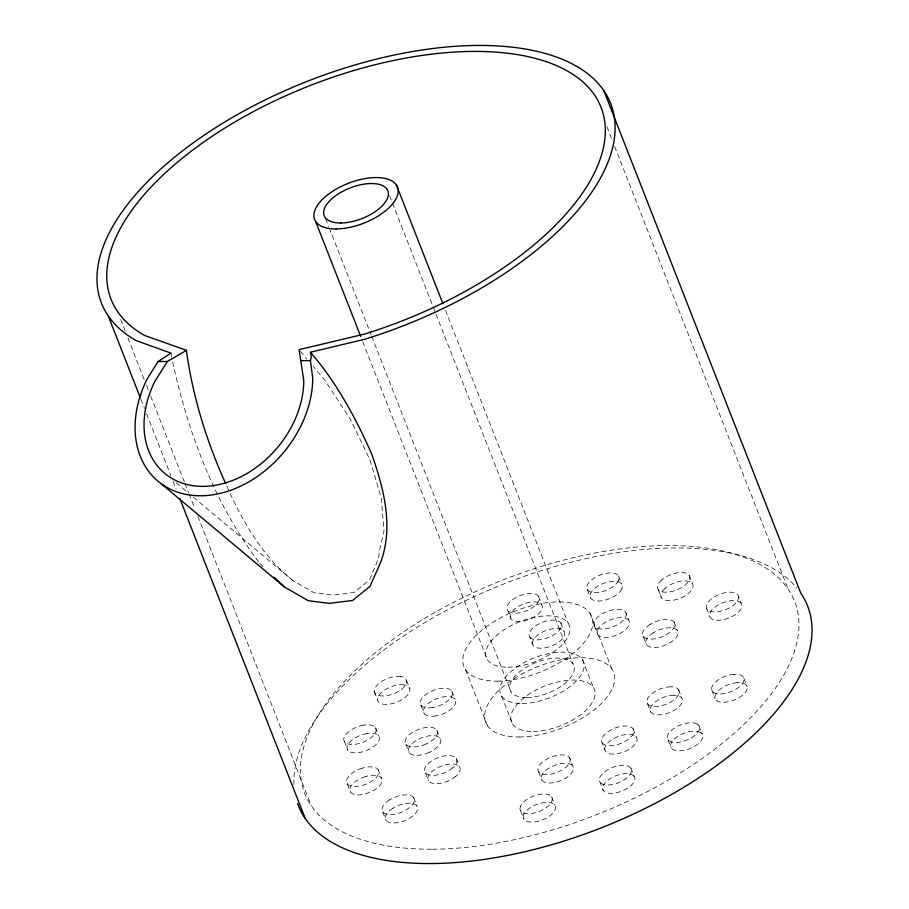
<?xml version="1.0" encoding="UTF-8"?>
<svg xmlns="http://www.w3.org/2000/svg" width="909" height="909" viewBox="0 0 909 909"><rect width="100%" height="100%" fill="white"/><g stroke="black" fill="none" stroke-linecap="round" stroke-linejoin="round"><path stroke-width="0.68" stroke-dasharray="4.54 3.41" d="M193.469 497.291L292.528 580.272L314.094 592.748L332.921 595.134L353.999 592.509L369.633 579.794L378.735 557.865L379.121 551.99L384.007 530.992L381.291 497.825L369.94 459.92L350.738 419.867L324.99 380.394L313.196 366.418M176.051 482.702L188.015 492.735M630.937 768.082L629.187 766.526A17.089 8.204 -21.4 0 0 608.746 769.184A17.089 8.204 -21.4 0 0 599.963 782.149L603.246 790.523L604.996 792.08A17.089 8.204 -21.4 0 0 625.437 789.421A17.089 8.204 -21.4 0 0 634.221 776.456L630.937 768.082A17.089 8.204 -21.4 0 1 622.154 781.047A17.089 8.204 -21.4 0 1 601.713 783.706L599.963 782.149M602.167 742.903L603.917 744.46A17.089 8.204 -21.4 0 0 626.221 740.721A17.089 8.204 -21.4 0 0 631.391 727.28L628.698 726.314A17.089 8.204 -21.4 0 0 609.075 731.018A17.089 8.204 -21.4 0 0 602.167 742.903L605.451 751.277L607.201 752.834A17.089 8.204 -21.4 0 0 629.505 749.096A17.089 8.204 -21.4 0 0 634.675 735.654L631.982 734.688A17.089 8.204 -21.4 0 0 612.359 739.392A17.089 8.204 -21.4 0 0 605.451 751.277M634.221 776.456L632.471 774.9A17.089 8.204 -21.4 0 0 612.03 777.559A17.089 8.204 -21.4 0 0 603.246 790.523M292.528 580.272C261.724 555.569 241.953 520.437 226.261 484.861M262.985 566.58L259.372 563.08M300.493 351.363L306.844 358.896M258.554 561.921C213.945 502.37 187.265 430.843 171.915 358.521M606.905 126.635L612.598 141.168M614.666 146.451L788.114 589.032M738.426 595.986A17.089 8.204 -21.4 0 1 716.769 611.825A17.089 8.204 -21.4 0 1 712.156 598.361A17.089 8.204 -21.4 0 1 738.426 595.986L741.699 604.36A17.089 8.204 -21.4 0 1 720.053 620.199A17.089 8.204 -21.4 0 1 715.44 606.735A17.089 8.204 -21.4 0 1 741.699 604.36M743.823 678.216L747.107 686.59M706.475 608.132L709.759 616.507M689.124 575.306L692.408 583.68M711.758 689.954L715.031 698.328M674.126 622.233L677.41 630.607M658.15 589.384L661.434 597.758M698.919 725.598L702.202 733.972M678.512 689.624L681.795 697.998M643.152 636.311L646.424 644.686M618.563 575.988L621.847 584.362M626.028 613.075A17.089 8.204 -21.4 0 1 604.371 628.914A17.089 8.204 -21.4 0 1 599.758 615.45A17.089 8.204 -21.4 0 1 626.028 613.075L629.301 621.449A17.089 8.204 -21.4 0 1 607.655 637.289A17.089 8.204 -21.4 0 1 603.042 623.824A17.089 8.204 -21.4 0 1 629.301 621.449M667.945 739.665L671.217 748.039M647.538 703.702L650.821 712.077M587.282 589.577L590.566 597.952M590.021 613.268L611.893 669.104M594.077 625.222L597.361 633.596M633.141 728.836L636.425 737.21M445.535 310.333L568.148 623.199M582.374 659.491L593.316 687.409M560.773 622.938L564.057 631.312M389.609 195.799L432.604 305.515M433.127 306.833L573 663.752M538.56 596.259L542.537 606.667A17.089 8.204 -21.4 0 1 529.015 619.438A17.089 8.204 -21.4 0 1 510.869 618.711L506.892 608.303A17.089 8.204 -21.4 0 1 520.414 595.531A17.089 8.204 -21.4 0 1 538.56 596.259L539.253 598.292A17.089 8.204 -21.4 0 1 525.732 611.064A17.089 8.204 -21.4 0 1 507.586 610.337M529.799 637.016A17.089 8.204 -21.4 0 0 545.843 638.47A17.089 8.204 -21.4 0 0 561.069 627.335L561.478 624.972A17.089 8.204 -21.4 0 0 544.741 621.483A17.089 8.204 -21.4 0 0 529.106 634.982L533.083 645.39A17.089 8.204 -21.4 0 0 549.127 646.844A17.089 8.204 -21.4 0 0 564.353 635.709L564.75 633.346A17.089 8.204 -21.4 0 0 548.025 629.857A17.089 8.204 -21.4 0 0 532.39 643.356L533.083 645.39M569.557 757.72L570.25 759.754A17.089 8.204 -21.4 0 1 554.615 773.252A17.089 8.204 -21.4 0 1 537.889 769.764L538.287 767.401A17.089 8.204 -21.4 0 1 553.513 756.265A17.089 8.204 -21.4 0 1 569.557 757.72L573.534 768.128A17.089 8.204 -21.4 0 1 557.899 781.626A17.089 8.204 -21.4 0 1 541.162 778.138L541.571 775.775A17.089 8.204 -21.4 0 1 556.797 764.639A17.089 8.204 -21.4 0 1 572.84 766.094M325.581 218.649L328.694 226.58M329.206 227.909L371.167 334.978M371.69 336.307L511.04 691.897M551.627 796.829L554.91 805.204M538.582 771.798L541.866 780.172M362.771 341.716L487.451 659.866M501.666 696.158L512.608 724.075M465.578 669.808L487.463 725.632M520.652 810.908L523.925 819.282M451.818 691.033L455.102 699.407M456.216 758.424L459.488 766.798M436.82 730.052L440.104 738.426M420.844 705.111L424.128 713.485M406.562 680.625L409.845 688.999M425.23 772.502L428.514 780.876M405.846 744.13L409.13 752.504M374.338 691.749L377.621 700.123M413.663 797.682L416.947 806.056M375.44 727.609L378.712 735.983M378.167 769.65L381.45 778.024M382.689 811.76L385.961 820.134M344.454 741.676L347.738 750.05M347.193 783.728L350.476 792.103M120.704 319.513L125.374 331.41M127.953 338.012L144.52 380.292M146.599 385.575L148.667 390.859M150.735 396.142L184.391 482.02M184.913 483.338L188.538 492.587M189.049 493.917L194.742 508.449M197.855 516.369L311.242 805.704M140.872 399.153L144.508 408.414M146.576 413.709L170.937 475.85M173.005 481.145L176.119 489.076M510.869 618.711L510.176 616.677A17.089 8.204 -21.4 0 1 523.698 603.906A17.089 8.204 -21.4 0 1 541.844 604.633M171.017 353.112L171.687 357.169M293.971 784.615A273.461 131.316 -21.4 0 1 505.415 583.328A273.461 131.316 -21.4 0 1 796.841 587.953M520.357 806.499L519.948 808.874A17.089 8.204 -21.4 0 0 534.572 812.941A17.089 8.204 -21.4 0 0 551.911 801.227L552.32 798.852A17.089 8.204 -21.4 0 0 537.696 794.784A17.089 8.204 -21.4 0 0 520.357 806.499M523.641 814.873L523.232 817.248A17.089 8.204 -21.4 0 0 537.855 821.316A17.089 8.204 -21.4 0 0 555.194 809.601L555.604 807.226A17.089 8.204 -21.4 0 0 540.98 803.158A17.089 8.204 -21.4 0 0 523.641 814.873M618.563 580.476L616.95 583.033A17.089 8.204 -21.4 0 1 589.657 591.611A17.089 8.204 -21.4 0 1 600.122 575.067A17.089 8.204 -21.4 0 1 618.563 580.476M621.847 588.85L620.222 591.407A17.089 8.204 -21.4 0 1 592.941 599.985A17.089 8.204 -21.4 0 1 603.406 583.442A17.089 8.204 -21.4 0 1 621.847 588.85M661.809 579.874L659.355 582.43A17.089 8.204 -21.4 0 0 664.229 592.134A17.089 8.204 -21.4 0 0 685.477 584.817L687.931 582.26A17.089 8.204 -21.4 0 0 683.057 572.556A17.089 8.204 -21.4 0 0 661.809 579.874M665.093 588.248L662.627 590.805A17.089 8.204 -21.4 0 0 667.513 600.508A17.089 8.204 -21.4 0 0 688.761 593.191L691.215 590.634A17.089 8.204 -21.4 0 0 686.34 580.931A17.089 8.204 -21.4 0 0 665.093 588.248M389.597 799.875L386.336 802.261A17.089 8.204 -21.4 0 0 385.666 813.873A17.089 8.204 -21.4 0 0 406.743 809.578L410.004 807.192A17.089 8.204 -21.4 0 0 410.675 795.58A17.089 8.204 -21.4 0 0 389.597 799.875M392.881 808.249L389.62 810.635A17.089 8.204 -21.4 0 0 388.95 822.247A17.089 8.204 -21.4 0 0 410.027 817.952L413.288 815.566A17.089 8.204 -21.4 0 0 413.959 803.954A17.089 8.204 -21.4 0 0 392.881 808.249M452.557 767.935L449.296 770.321A17.089 8.204 -21.4 0 1 426.98 774.048A17.089 8.204 -21.4 0 1 432.15 760.606L436.002 758.549A17.089 8.204 -21.4 0 1 454.466 756.879A17.089 8.204 -21.4 0 1 452.557 767.935M650.06 624.415L646.799 626.801A17.089 8.204 -21.4 0 0 644.901 637.857A17.089 8.204 -21.4 0 0 663.354 636.186L667.206 634.13A17.089 8.204 -21.4 0 0 672.376 620.688A17.089 8.204 -21.4 0 0 650.06 624.415M455.841 776.309L452.58 778.695A17.089 8.204 -21.4 0 1 430.264 782.422A17.089 8.204 -21.4 0 1 435.434 768.98L439.286 766.923A17.089 8.204 -21.4 0 1 457.738 765.253A17.089 8.204 -21.4 0 1 455.841 776.309M653.344 632.789L650.083 635.175A17.089 8.204 -21.4 0 0 648.174 646.231A17.089 8.204 -21.4 0 0 666.638 644.561L670.49 642.504A17.089 8.204 -21.4 0 0 675.66 629.062A17.089 8.204 -21.4 0 0 653.344 632.789M362.134 768.196L357.964 769.775A17.089 8.204 -21.4 0 0 346.715 782.763A17.089 8.204 -21.4 0 0 363.236 785.183L367.406 783.603A17.089 8.204 -21.4 0 0 378.655 770.616A17.089 8.204 -21.4 0 0 362.134 768.196M426.06 744.005L421.89 745.585A17.089 8.204 -21.4 0 1 405.153 742.096A17.089 8.204 -21.4 0 1 420.776 728.598L424.992 727.586A17.089 8.204 -21.4 0 1 437.513 732.086A17.089 8.204 -21.4 0 1 426.06 744.005M365.418 776.57L361.248 778.149A17.089 8.204 -21.4 0 0 349.999 791.137A17.089 8.204 -21.4 0 0 366.52 793.557L370.69 791.978A17.089 8.204 -21.4 0 0 381.939 778.99A17.089 8.204 -21.4 0 0 365.418 776.57M429.343 752.379L425.173 753.959A17.089 8.204 -21.4 0 1 408.436 750.47A17.089 8.204 -21.4 0 1 424.06 736.972L428.275 735.96A17.089 8.204 -21.4 0 1 440.797 740.46A17.089 8.204 -21.4 0 1 429.343 752.379M363.6 725.143L359.396 726.143A17.089 8.204 -21.4 0 0 343.829 738.494A17.089 8.204 -21.4 0 0 356.294 744.141L360.498 743.142A17.089 8.204 -21.4 0 0 376.065 730.791A17.089 8.204 -21.4 0 0 363.6 725.143M366.884 733.518L362.68 734.517A17.089 8.204 -21.4 0 0 347.113 746.88A17.089 8.204 -21.4 0 0 359.578 752.527L363.782 751.516A17.089 8.204 -21.4 0 0 379.348 739.165A17.089 8.204 -21.4 0 0 366.884 733.518M733.87 674.285L729.779 674.91A17.089 8.204 -21.4 0 0 712.122 686.477A17.089 8.204 -21.4 0 0 721.712 693.885L725.802 693.26A17.089 8.204 -21.4 0 0 743.46 681.693A17.089 8.204 -21.4 0 0 733.87 674.285M737.154 682.659L733.063 683.284A17.089 8.204 -21.4 0 0 715.394 694.851A17.089 8.204 -21.4 0 0 724.996 702.259L729.086 701.634A17.089 8.204 -21.4 0 0 746.744 690.067A17.089 8.204 -21.4 0 0 737.154 682.659M432.684 707.577L428.718 707.941A17.089 8.204 -21.4 0 1 422.049 698.157A17.089 8.204 -21.4 0 1 443.944 688.215L447.387 688.522A17.089 8.204 -21.4 0 1 450.625 697.987A17.089 8.204 -21.4 0 1 432.684 707.577M670.637 686.795L666.672 687.159A17.089 8.204 -21.4 0 0 648.731 696.749A17.089 8.204 -21.4 0 0 651.969 706.213L655.412 706.52A17.089 8.204 -21.4 0 0 677.319 696.578A17.089 8.204 -21.4 0 0 670.637 686.795M435.968 715.951L432.002 716.315A17.089 8.204 -21.4 0 1 425.321 706.532A17.089 8.204 -21.4 0 1 447.228 696.589L450.671 696.896A17.089 8.204 -21.4 0 1 453.909 706.361A17.089 8.204 -21.4 0 1 435.968 715.951M673.921 695.169L669.956 695.533A17.089 8.204 -21.4 0 0 652.014 705.123A17.089 8.204 -21.4 0 0 655.253 714.588L658.695 714.894A17.089 8.204 -21.4 0 0 680.591 704.952A17.089 8.204 -21.4 0 0 673.921 695.169M400.699 676.489L397.097 676.353A17.089 8.204 -21.4 0 0 376.678 685.636A17.089 8.204 -21.4 0 0 380.212 695.874L383.803 696.021A17.089 8.204 -21.4 0 0 404.221 686.727A17.089 8.204 -21.4 0 0 400.699 676.489M403.982 684.863L400.38 684.727A17.089 8.204 -21.4 0 0 379.962 694.01A17.089 8.204 -21.4 0 0 383.496 704.248L387.086 704.395A17.089 8.204 -21.4 0 0 407.505 695.101A17.089 8.204 -21.4 0 0 403.982 684.863M697.169 724.041L694.476 723.075A17.089 8.204 -21.4 0 0 673.137 728.938A17.089 8.204 -21.4 0 0 669.694 741.21L672.376 742.176A17.089 8.204 -21.4 0 0 693.715 736.324A17.089 8.204 -21.4 0 0 697.169 724.041M700.453 732.415L697.76 731.45A17.089 8.204 -21.4 0 0 676.421 737.313A17.089 8.204 -21.4 0 0 672.967 749.595L675.66 750.55A17.089 8.204 -21.4 0 0 696.998 744.698A17.089 8.204 -21.4 0 0 700.453 732.415M533.129 731.438A44.53 21.384 -21.4 0 0 595.122 692.692A44.53 21.384 -21.4 0 0 530.629 693.101A44.53 21.384 -21.4 0 0 533.129 731.438M519.096 736.994A68.664 32.974 -21.4 0 0 614.689 677.25A68.664 32.974 -21.4 0 0 515.244 677.864A68.664 32.974 -21.4 0 0 519.096 736.994M497.223 681.159A68.664 32.974 -21.4 0 0 592.804 621.415A68.664 32.974 -21.4 0 0 493.371 622.04A68.664 32.974 -21.4 0 0 497.223 681.159M522.186 703.521A44.53 21.384 -21.4 0 0 584.18 664.774A44.53 21.384 -21.4 0 0 519.698 665.183A44.53 21.384 -21.4 0 0 522.186 703.521M526.8 697.555A34.178 16.419 -21.4 0 0 574.386 667.808A34.178 16.419 -21.4 0 0 524.879 668.115A34.178 16.419 -21.4 0 0 526.8 697.555M507.972 667.229A44.53 21.384 -21.4 0 0 569.954 628.483A44.53 21.384 -21.4 0 0 505.472 628.892A44.53 21.384 -21.4 0 0 507.972 667.229M432.491 849.211A263.121 126.351 -21.4 0 0 798.806 620.268A263.121 126.351 -21.4 0 0 417.731 622.631A263.121 126.351 -21.4 0 0 432.491 849.211"/><path stroke-width="1.36" d="M186.504 350.329L167.37 361.487L154.825 381.45A92.207 69.902 -50 0 0 203.093 486.383A92.207 69.902 -50 0 0 303.765 380.519L299.095 349.635L364.554 334.069A263.121 126.351 -21.4 0 0 599.906 104.603A263.121 126.351 -21.4 0 0 262.826 106.705A263.121 126.351 -21.4 0 0 144.542 335.444L186.504 350.329L186.606 352.078C193.038 397.517 206.763 441.842 225.705 483.599M310.401 360.589L311.321 356.953L310.412 352.249L364.895 339.216A273.461 131.316 -21.4 0 0 609.496 100.729A273.461 131.316 -21.4 0 0 259.167 102.91A273.461 131.316 -21.4 0 0 136.225 340.636L171.017 353.112L158.086 361.543L147.076 379.064A102.547 77.742 -50 0 0 200.764 495.78A102.547 77.742 -50 0 0 312.73 378.03L310.401 360.589L301.118 360.646M158.086 361.543L167.37 361.487M160.995 483.565L284.278 586.839L308.265 600.713L329.194 603.36L352.647 600.44L370.031 586.305L380.644 562.33C393.904 526.663 383.757 488.644 371.781 454.159C355.658 417.856 336.546 382.382 310.412 352.249M274.143 577.192L284.278 586.839M603.849 90.661L800.772 593.145A273.461 131.316 -21.4 0 1 612.825 823.168A273.461 131.316 -21.4 0 1 297.629 803.59M396.392 184.925L442.944 303.731M315.684 221.591L360.703 336.444M108.228 315.855L140.361 397.835M179.743 498.337L305.151 818.339M336.205 228.954A44.53 21.384 -21.4 0 0 398.199 190.208A44.53 21.384 -21.4 0 0 333.717 190.606A44.53 21.384 -21.4 0 0 336.205 228.954M340.818 222.989A34.178 16.419 -21.4 0 0 388.404 193.242A34.178 16.419 -21.4 0 0 338.898 193.549A34.178 16.419 -21.4 0 0 340.818 222.989"/></g></svg>
